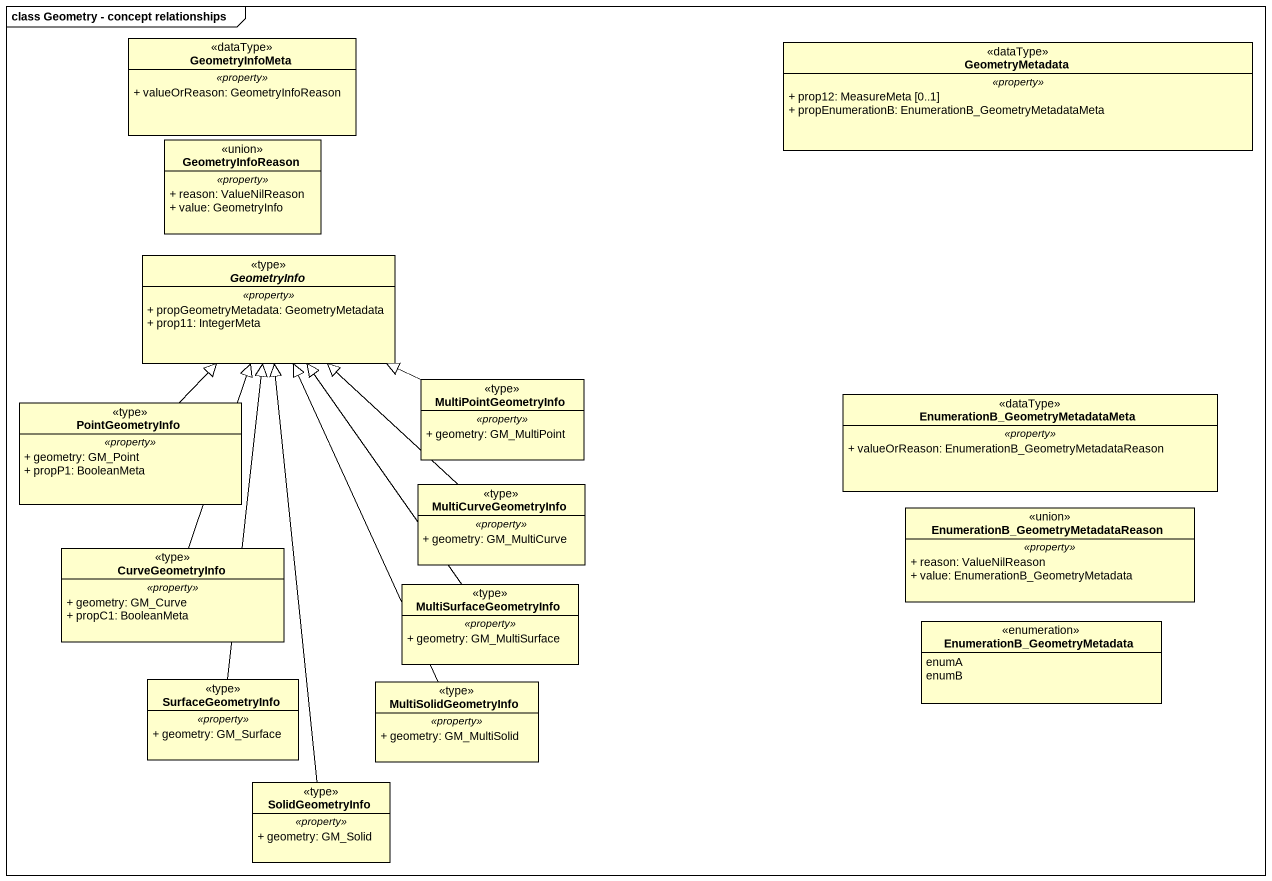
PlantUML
@startuml
mainframe class Geometry - concept relationships
hide circle
hide empty members
skinparam classAttributeIconSize 0
class GeometryInfoMeta <<dataType>> {
  .. <<property>> ..
  + valueOrReason: GeometryInfoReason
}
class GeometryMetadata <<dataType>> {
  .. <<property>> ..
  + prop12: MeasureMeta [0..1]
  + propEnumerationB: EnumerationB_GeometryMetadataMeta
}
class GeometryInfoReason <<union>> {
  .. <<property>> ..
  + reason: ValueNilReason
  + value: GeometryInfo
}
abstract class GeometryInfo <<type>> {
  .. <<property>> ..
  + propGeometryMetadata: GeometryMetadata
  + prop11: IntegerMeta
}
class MultiPointGeometryInfo <<type>> {
  .. <<property>> ..
  + geometry: GM_MultiPoint
}
class PointGeometryInfo <<type>> {
  .. <<property>> ..
  + geometry: GM_Point
  + propP1: BooleanMeta
}
class "EnumerationB_GeometryMetadataMeta" as EnumerationB <<dataType>> {
  .. <<property>> ..
  + valueOrReason: EnumerationB_GeometryMetadataReason
}
class MultiCurveGeometryInfo <<type>> {
  .. <<property>> ..
  + geometry: GM_MultiCurve
}
class "EnumerationB_GeometryMetadataReason" as EnumerationB_2 <<union>> {
  .. <<property>> ..
  + reason: ValueNilReason
  + value: EnumerationB_GeometryMetadata
}
class CurveGeometryInfo <<type>> {
  .. <<property>> ..
  + geometry: GM_Curve
  + propC1: BooleanMeta
}
class MultiSurfaceGeometryInfo <<type>> {
  .. <<property>> ..
  + geometry: GM_MultiSurface
}
enum "EnumerationB_GeometryMetadata" as EnumerationB_3 {
  enumA
  enumB
}
class SurfaceGeometryInfo <<type>> {
  .. <<property>> ..
  + geometry: GM_Surface
}
class MultiSolidGeometryInfo <<type>> {
  .. <<property>> ..
  + geometry: GM_MultiSolid
}
class SolidGeometryInfo <<type>> {
  .. <<property>> ..
  + geometry: GM_Solid
}
MultiPointGeometryInfo -left-|> GeometryInfo
PointGeometryInfo -up-|> GeometryInfo
MultiCurveGeometryInfo -up-|> GeometryInfo
CurveGeometryInfo -up-|> GeometryInfo
MultiSurfaceGeometryInfo -up-|> GeometryInfo
SurfaceGeometryInfo -up-|> GeometryInfo
MultiSolidGeometryInfo -up-|> GeometryInfo
SolidGeometryInfo -up-|> GeometryInfo
@enduml
